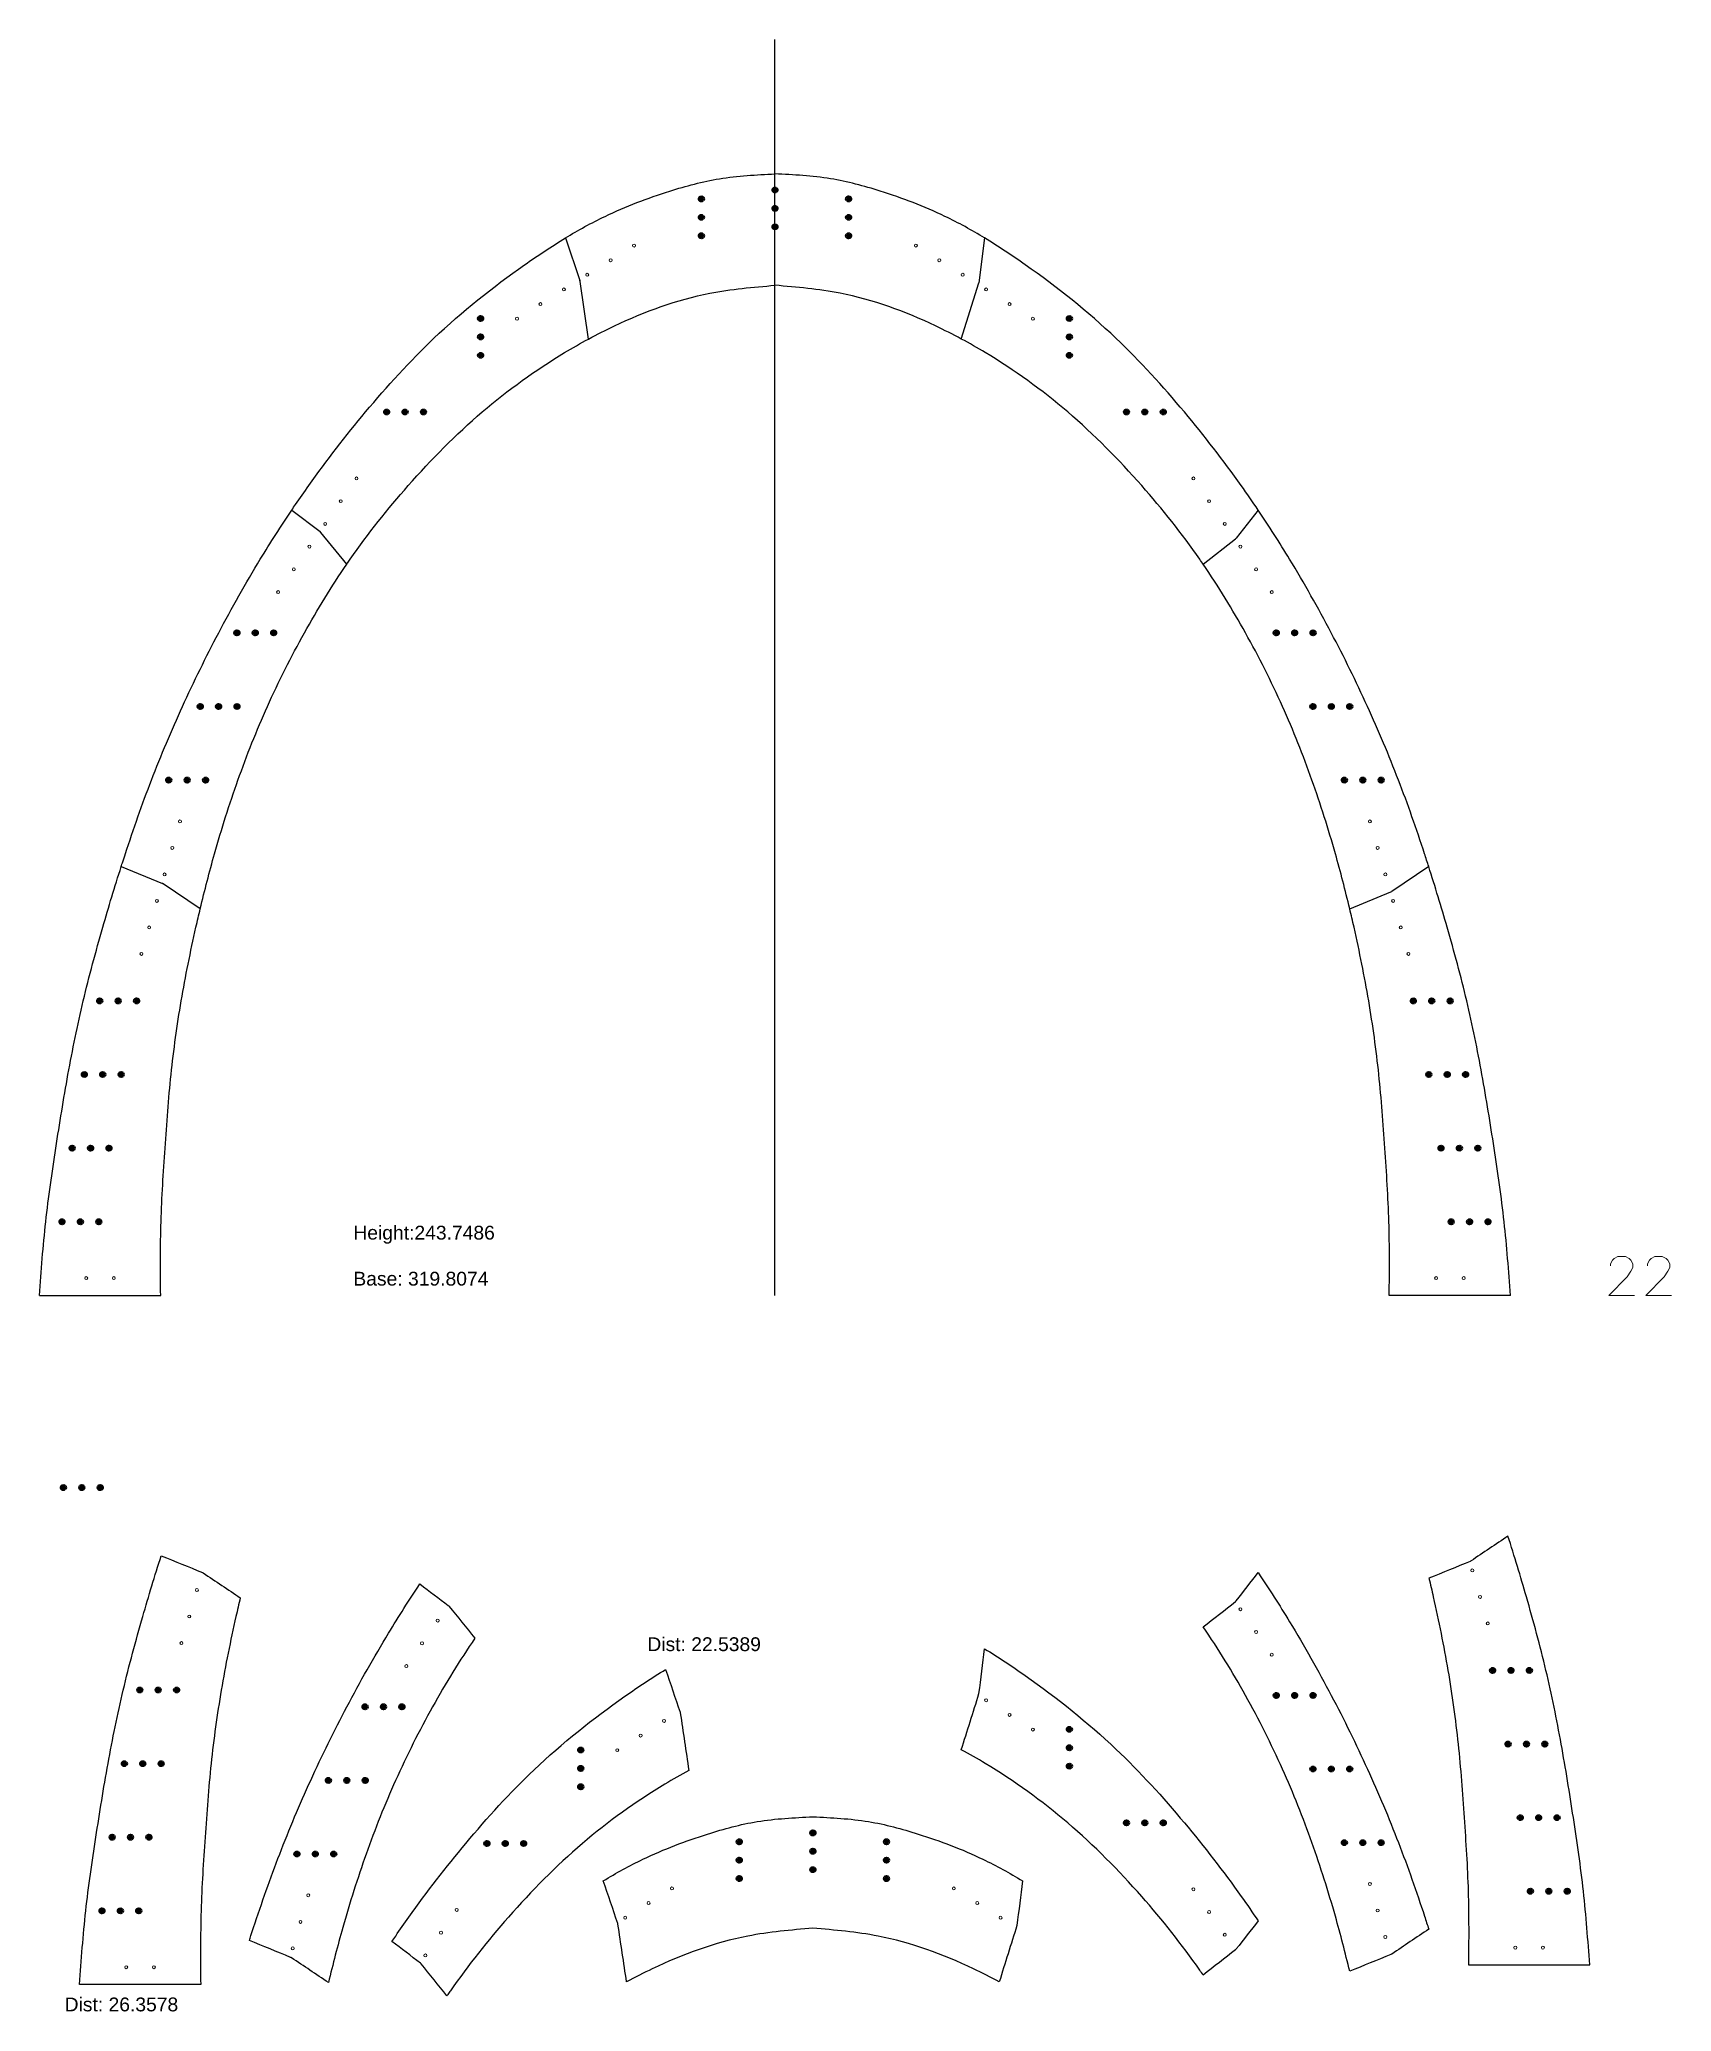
# Model space of a CAD drawing. Header units: inches. Extents: x 69 to 424, y 84 to 513.
import ezdxf

# ---------------------------------------------------------------- set-up
doc = ezdxf.new("R2010")
doc.units = ezdxf.units.IN
doc.header["$MEASUREMENT"] = 0
doc.header["$PDMODE"] = 32
doc.header["$PDSIZE"] = 1
for name, color, linetype, lineweight in [('Annotation', 7, 'Continuous', 9), ('Drilling', 3, 'Continuous', 13), ('Engrave', 4, 'Continuous', 50)]:
    doc.layers.add(name, color=color, linetype=linetype, lineweight=lineweight)
doc.styles.get("Standard").update_dxf_attribs({"font": 'Arial.ttf'})

# ---------------------------------------------------------------- blocks, each defined once
blk = doc.blocks.new('*U303')
at = {"layer": 'Engrave'}
blk.add_point((0, 0), dxfattribs=at)
blk = doc.blocks.new('*U304')
at = {"layer": 'Engrave', "color": 0, "linetype": 'ByBlock', "lineweight": -2, "transparency": 16777216}
for p in [(0, 0), (4, 0), (8, 0)]:
    blk.add_blockref('*U303', p, dxfattribs=at)
blk = doc.blocks.new('*U305')
at = {"layer": 'Engrave'}
blk.add_point((0, 0), dxfattribs=at)
blk = doc.blocks.new('*U306')
at = {"layer": 'Engrave', "color": 0, "linetype": 'ByBlock', "lineweight": -2, "transparency": 16777216}
for p in [(0, 0), (4, 0), (8, 0)]:
    blk.add_blockref('*U305', p, dxfattribs=at)
blk = doc.blocks.new('*U307')
at = {"layer": 'Engrave'}
blk.add_point((0, 0), dxfattribs=at)
blk = doc.blocks.new('*U308')
at = {"layer": 'Engrave', "color": 0, "linetype": 'ByBlock', "lineweight": -2, "transparency": 16777216}
for p in [(0, 0), (4, 0), (8, 0)]:
    blk.add_blockref('*U307', p, dxfattribs=at)
blk = doc.blocks.new('*U309')
at = {"layer": 'Engrave'}
blk.add_point((0, 0), dxfattribs=at)
blk = doc.blocks.new('*U310')
at = {"layer": 'Engrave', "color": 0, "linetype": 'ByBlock', "lineweight": -2, "transparency": 16777216}
for p in [(0, 0), (4, 0), (8, 0)]:
    blk.add_blockref('*U309', p, dxfattribs=at)
blk = doc.blocks.new('*U311')
at = {"layer": 'Engrave'}
blk.add_point((0, 0), dxfattribs=at)
blk = doc.blocks.new('*U312')
at = {"layer": 'Engrave', "color": 0, "linetype": 'ByBlock', "lineweight": -2, "transparency": 16777216}
for p in [(0, 0), (4, 0), (8, 0)]:
    blk.add_blockref('*U311', p, dxfattribs=at)
blk = doc.blocks.new('*U313')
at = {"layer": 'Engrave'}
blk.add_point((0, 0), dxfattribs=at)
blk = doc.blocks.new('*U314')
at = {"layer": 'Engrave', "color": 0, "linetype": 'ByBlock', "lineweight": -2, "transparency": 16777216}
for p in [(0, 0), (4, 0), (8, 0)]:
    blk.add_blockref('*U313', p, dxfattribs=at)
blk = doc.blocks.new('*U315')
at = {"layer": 'Engrave'}
blk.add_point((0, 0), dxfattribs=at)
blk = doc.blocks.new('*U316')
at = {"layer": 'Engrave', "color": 0, "linetype": 'ByBlock', "lineweight": -2, "transparency": 16777216}
for p in [(0, 0), (4, 0), (8, 0)]:
    blk.add_blockref('*U315', p, dxfattribs=at)
blk = doc.blocks.new('*U317')
at = {"layer": 'Engrave'}
blk.add_point((0, 0), dxfattribs=at)
blk = doc.blocks.new('*U318')
at = {"layer": 'Engrave', "color": 0, "linetype": 'ByBlock', "lineweight": -2, "transparency": 16777216}
for p in [(0, 0), (4, 0), (8, 0)]:
    blk.add_blockref('*U317', p, dxfattribs=at)
blk = doc.blocks.new('*U319')
at = {"layer": 'Engrave'}
blk.add_point((0, 0), dxfattribs=at)
blk = doc.blocks.new('*U320')
at = {"layer": 'Engrave', "color": 0, "linetype": 'ByBlock', "lineweight": -2, "transparency": 16777216}
for p in [(0, 0), (4, 0), (8, 0)]:
    blk.add_blockref('*U319', p, dxfattribs=at)
blk = doc.blocks.new('*U321')
at = {"layer": 'Engrave'}
blk.add_point((0, 0), dxfattribs=at)
blk = doc.blocks.new('*U322')
at = {"layer": 'Engrave', "color": 0, "linetype": 'ByBlock', "lineweight": -2, "transparency": 16777216}
for p in [(0, 0), (4, 0), (8, 0)]:
    blk.add_blockref('*U321', p, dxfattribs=at)
blk = doc.blocks.new('*U323')
at = {"layer": 'Engrave'}
blk.add_point((0, 0), dxfattribs=at)
blk = doc.blocks.new('*U324')
at = {"layer": 'Engrave', "color": 0, "linetype": 'ByBlock', "lineweight": -2, "transparency": 16777216}
for p in [(0, 0), (4, 0), (8, 0)]:
    blk.add_blockref('*U323', p, dxfattribs=at)
blk = doc.blocks.new('*U325')
at = {"layer": 'Engrave'}
blk.add_point((0, 0), dxfattribs=at)
blk = doc.blocks.new('*U326')
at = {"layer": 'Engrave', "color": 0, "linetype": 'ByBlock', "lineweight": -2, "transparency": 16777216}
for p in [(0, 0), (4, 0), (8, 0)]:
    blk.add_blockref('*U325', p, dxfattribs=at)
blk = doc.blocks.new('*U327')
at = {"layer": 'Engrave'}
blk.add_point((0, 0), dxfattribs=at)
blk = doc.blocks.new('*U328')
at = {"layer": 'Engrave', "color": 0, "linetype": 'ByBlock', "lineweight": -2, "transparency": 16777216}
for p in [(0, 0), (4, 0), (8, 0)]:
    blk.add_blockref('*U327', p, dxfattribs=at)
blk = doc.blocks.new('*U329')
at = {"layer": 'Engrave'}
blk.add_point((0, 0), dxfattribs=at)
blk = doc.blocks.new('*U330')
at = {"layer": 'Engrave', "color": 0, "linetype": 'ByBlock', "lineweight": -2, "transparency": 16777216}
for p in [(0, 0), (4, 0), (8, 0)]:
    blk.add_blockref('*U329', p, dxfattribs=at)
blk = doc.blocks.new('*U331')
at = {"layer": 'Engrave'}
blk.add_point((0, 0), dxfattribs=at)
blk = doc.blocks.new('*U332')
at = {"layer": 'Engrave', "color": 0, "linetype": 'ByBlock', "lineweight": -2, "transparency": 16777216}
for p in [(0, 0), (4, 0), (8, 0)]:
    blk.add_blockref('*U331', p, dxfattribs=at)
blk = doc.blocks.new('*U333')
at = {"layer": 'Engrave'}
blk.add_point((0, 0), dxfattribs=at)
blk = doc.blocks.new('*U334')
at = {"layer": 'Engrave', "color": 0, "linetype": 'ByBlock', "lineweight": -2, "transparency": 16777216}
for p in [(0, 0), (4, 0), (8, 0)]:
    blk.add_blockref('*U333', p, dxfattribs=at)
blk = doc.blocks.new('*U335')
at = {"layer": 'Engrave'}
blk.add_point((0, 0), dxfattribs=at)
blk = doc.blocks.new('*U336')
at = {"layer": 'Engrave', "color": 0, "linetype": 'ByBlock', "lineweight": -2, "transparency": 16777216}
for p in [(0, 0), (4, 0), (8, 0)]:
    blk.add_blockref('*U335', p, dxfattribs=at)
blk = doc.blocks.new('*U337')
at = {"layer": 'Engrave'}
blk.add_point((0, 0), dxfattribs=at)
blk = doc.blocks.new('*U338')
at = {"layer": 'Engrave', "color": 0, "linetype": 'ByBlock', "lineweight": -2, "transparency": 16777216}
for p in [(0, 0), (4, 0), (8, 0)]:
    blk.add_blockref('*U337', p, dxfattribs=at)
blk = doc.blocks.new('*U339')
at = {"layer": 'Engrave'}
blk.add_point((0, 0), dxfattribs=at)
blk = doc.blocks.new('*U340')
at = {"layer": 'Engrave', "color": 0, "linetype": 'ByBlock', "lineweight": -2, "transparency": 16777216}
for p in [(0, 0), (4, 0), (8, 0)]:
    blk.add_blockref('*U339', p, dxfattribs=at)
blk = doc.blocks.new('*U341')
at = {"layer": 'Engrave'}
blk.add_point((0, 0), dxfattribs=at)
blk = doc.blocks.new('*U342')
at = {"layer": 'Engrave', "color": 0, "linetype": 'ByBlock', "lineweight": -2, "transparency": 16777216}
for p in [(0, 0), (4, 0), (8, 0)]:
    blk.add_blockref('*U341', p, dxfattribs=at)
blk = doc.blocks.new('*U343')
at = {"layer": 'Engrave'}
blk.add_point((0, 0), dxfattribs=at)
blk = doc.blocks.new('*U344')
at = {"layer": 'Engrave', "color": 0, "linetype": 'ByBlock', "lineweight": -2, "transparency": 16777216}
for p in [(0, 0), (4, 0), (8, 0)]:
    blk.add_blockref('*U343', p, dxfattribs=at)
blk = doc.blocks.new('*U345')
at = {"layer": 'Engrave'}
blk.add_point((0, 0), dxfattribs=at)
blk = doc.blocks.new('*U346')
at = {"layer": 'Engrave', "color": 0, "linetype": 'ByBlock', "lineweight": -2, "transparency": 16777216}
for p in [(0, 0), (4, 0), (8, 0)]:
    blk.add_blockref('*U345', p, dxfattribs=at)
blk = doc.blocks.new('*U347')
at = {"layer": 'Engrave'}
blk.add_point((0, 0), dxfattribs=at)
blk = doc.blocks.new('*U348')
at = {"layer": 'Engrave', "color": 0, "linetype": 'ByBlock', "lineweight": -2, "transparency": 16777216}
for p in [(0, 0), (4, 0), (8, 0)]:
    blk.add_blockref('*U347', p, dxfattribs=at)
blk = doc.blocks.new('*U349')
at = {"layer": 'Engrave'}
blk.add_point((0, 0), dxfattribs=at)
blk = doc.blocks.new('*U350')
at = {"layer": 'Engrave', "color": 0, "linetype": 'ByBlock', "lineweight": -2, "transparency": 16777216}
for p in [(0, 0), (4, 0), (8, 0)]:
    blk.add_blockref('*U349', p, dxfattribs=at)
blk = doc.blocks.new('*U351')
at = {"layer": 'Engrave'}
blk.add_point((0, 0), dxfattribs=at)
blk = doc.blocks.new('*U352')
at = {"layer": 'Engrave', "color": 0, "linetype": 'ByBlock', "lineweight": -2, "transparency": 16777216}
for p in [(0, 0), (4, 0), (8, 0)]:
    blk.add_blockref('*U351', p, dxfattribs=at)
blk = doc.blocks.new('*U353')
at = {"layer": 'Engrave'}
blk.add_point((0, 0), dxfattribs=at)
blk = doc.blocks.new('*U354')
at = {"layer": 'Engrave', "color": 0, "linetype": 'ByBlock', "lineweight": -2, "transparency": 16777216}
for p in [(0, 0), (4, 0), (8, 0)]:
    blk.add_blockref('*U353', p, dxfattribs=at)
blk = doc.blocks.new('*U355')
at = {"layer": 'Engrave'}
blk.add_point((0, 0), dxfattribs=at)
blk = doc.blocks.new('*U356')
at = {"layer": 'Engrave', "color": 0, "linetype": 'ByBlock', "lineweight": -2, "transparency": 16777216}
for p in [(0, 0), (4, 0), (8, 0)]:
    blk.add_blockref('*U355', p, dxfattribs=at)
blk = doc.blocks.new('*U357')
at = {"layer": 'Engrave'}
blk.add_point((0, 0), dxfattribs=at)
blk = doc.blocks.new('*U358')
at = {"layer": 'Engrave', "color": 0, "linetype": 'ByBlock', "lineweight": -2, "transparency": 16777216}
for p in [(0, 0), (4, 0), (8, 0)]:
    blk.add_blockref('*U357', p, dxfattribs=at)
blk = doc.blocks.new('*U359')
at = {"layer": 'Engrave'}
blk.add_point((0, 0), dxfattribs=at)
blk = doc.blocks.new('*U360')
at = {"layer": 'Engrave', "color": 0, "linetype": 'ByBlock', "lineweight": -2, "transparency": 16777216}
for p in [(0, 0), (4, 0), (8, 0)]:
    blk.add_blockref('*U359', p, dxfattribs=at)
blk = doc.blocks.new('*U361')
at = {"layer": 'Engrave'}
blk.add_point((0, 0), dxfattribs=at)
blk = doc.blocks.new('*U362')
at = {"layer": 'Engrave', "color": 0, "linetype": 'ByBlock', "lineweight": -2, "transparency": 16777216}
for p in [(0, 0), (4, 0), (8, 0)]:
    blk.add_blockref('*U361', p, dxfattribs=at)
blk = doc.blocks.new('*U363')
at = {"layer": 'Engrave'}
blk.add_point((0, 0), dxfattribs=at)
blk = doc.blocks.new('*U364')
at = {"layer": 'Engrave', "color": 0, "linetype": 'ByBlock', "lineweight": -2, "transparency": 16777216}
for p in [(0, 0), (4, 0), (8, 0)]:
    blk.add_blockref('*U363', p, dxfattribs=at)
blk = doc.blocks.new('*U365')
at = {"layer": 'Engrave'}
blk.add_point((0, 0), dxfattribs=at)
blk = doc.blocks.new('*U366')
at = {"layer": 'Engrave', "color": 0, "linetype": 'ByBlock', "lineweight": -2, "transparency": 16777216}
for p in [(0, 0), (4, 0), (8, 0)]:
    blk.add_blockref('*U365', p, dxfattribs=at)
blk = doc.blocks.new('*U367')
at = {"layer": 'Engrave'}
blk.add_point((0, 0), dxfattribs=at)
blk = doc.blocks.new('*U368')
at = {"layer": 'Engrave', "color": 0, "linetype": 'ByBlock', "lineweight": -2, "transparency": 16777216}
for p in [(0, 0), (4, 0), (8, 0)]:
    blk.add_blockref('*U367', p, dxfattribs=at)
blk = doc.blocks.new('*U369')
at = {"layer": 'Engrave'}
blk.add_point((0, 0), dxfattribs=at)
blk = doc.blocks.new('*U370')
at = {"layer": 'Engrave', "color": 0, "linetype": 'ByBlock', "lineweight": -2, "transparency": 16777216}
for p in [(0, 0), (4, 0), (8, 0)]:
    blk.add_blockref('*U369', p, dxfattribs=at)
blk = doc.blocks.new('*U371')
at = {"layer": 'Engrave'}
blk.add_point((0, 0), dxfattribs=at)
blk = doc.blocks.new('*U372')
at = {"layer": 'Engrave', "color": 0, "linetype": 'ByBlock', "lineweight": -2, "transparency": 16777216}
for p in [(0, 0), (4, 0), (8, 0)]:
    blk.add_blockref('*U371', p, dxfattribs=at)
blk = doc.blocks.new('*U373')
at = {"layer": 'Engrave'}
blk.add_point((0, 0), dxfattribs=at)
blk = doc.blocks.new('*U374')
at = {"layer": 'Engrave', "color": 0, "linetype": 'ByBlock', "lineweight": -2, "transparency": 16777216}
for p in [(0, 0), (4, 0), (8, 0)]:
    blk.add_blockref('*U373', p, dxfattribs=at)
blk = doc.blocks.new('*U375')
at = {"layer": 'Engrave'}
blk.add_point((0, 0), dxfattribs=at)
blk = doc.blocks.new('*U376')
at = {"layer": 'Engrave', "color": 0, "linetype": 'ByBlock', "lineweight": -2, "transparency": 16777216}
for p in [(0, 0), (4, 0), (8, 0)]:
    blk.add_blockref('*U375', p, dxfattribs=at)
blk = doc.blocks.new('*U377')
at = {"layer": 'Engrave'}
blk.add_point((0, 0), dxfattribs=at)
blk = doc.blocks.new('*U378')
at = {"layer": 'Engrave', "color": 0, "linetype": 'ByBlock', "lineweight": -2, "transparency": 16777216}
for p in [(0, 0), (4, 0), (8, 0)]:
    blk.add_blockref('*U377', p, dxfattribs=at)
blk = doc.blocks.new('*U379')
at = {"layer": 'Engrave'}
blk.add_point((0, 0), dxfattribs=at)
blk = doc.blocks.new('*U380')
at = {"layer": 'Engrave', "color": 0, "linetype": 'ByBlock', "lineweight": -2, "transparency": 16777216}
for p in [(0, 0), (4, 0), (8, 0)]:
    blk.add_blockref('*U379', p, dxfattribs=at)
blk = doc.blocks.new('*U381')
at = {"layer": 'Engrave'}
blk.add_point((0, 0), dxfattribs=at)
blk = doc.blocks.new('*U382')
at = {"layer": 'Engrave', "color": 0, "linetype": 'ByBlock', "lineweight": -2, "transparency": 16777216}
for p in [(0, 0), (4, 0), (8, 0)]:
    blk.add_blockref('*U381', p, dxfattribs=at)
blk = doc.blocks.new('*U383')
at = {"layer": 'Engrave'}
blk.add_point((0, 0), dxfattribs=at)
blk = doc.blocks.new('*U384')
at = {"layer": 'Engrave', "color": 0, "linetype": 'ByBlock', "lineweight": -2, "transparency": 16777216}
for p in [(0, 0), (4, 0), (8, 0)]:
    blk.add_blockref('*U383', p, dxfattribs=at)
blk = doc.blocks.new('*U385')
at = {"layer": 'Engrave'}
blk.add_point((0, 0), dxfattribs=at)
blk = doc.blocks.new('*U386')
at = {"layer": 'Engrave', "color": 0, "linetype": 'ByBlock', "lineweight": -2, "transparency": 16777216}
for p in [(0, 0), (4, 0), (8, 0)]:
    blk.add_blockref('*U385', p, dxfattribs=at)
blk = doc.blocks.new('*U387')
at = {"layer": 'Engrave'}
blk.add_point((0, 0), dxfattribs=at)
blk = doc.blocks.new('*U388')
at = {"layer": 'Engrave', "color": 0, "linetype": 'ByBlock', "lineweight": -2, "transparency": 16777216}
for p in [(0, 0), (4, 0), (8, 0)]:
    blk.add_blockref('*U387', p, dxfattribs=at)

msp = doc.modelspace()

# ---------------------------------------------------------------- linework, layer by layer
for p, q in [((228.65, 240.12), (228.65, 513.1)), ((228.65, 240.12), (228.65, 513.1)), ((183.08, 469.95), (186.24, 460.67)), ((274.21, 469.95), (273, 460.23)), ((186.28, 460.5), (186.24, 460.67)), ((188.14, 447.99), (186.28, 460.5)), ((269.16, 447.99), (273, 460.23)), ((123.6, 410.81), (129.76, 406.12)), ((333.69, 410.81), (328.93, 404.71)), ((129.93, 405.95), (129.76, 406.12)), ((135.54, 399.02), (129.93, 405.95)), ((321.75, 399.02), (328.76, 404.54)), ((328.76, 404.54), (328.93, 404.71)), ((86.52, 333.31), (95.49, 329.67)), ((370.77, 333.31), (362.74, 327.91)), ((103.71, 324.16), (95.67, 329.57)), ((353.59, 324.16), (362.56, 327.81)), ((362.56, 327.81), (362.74, 327.91)), ((68.74, 240.12), (95.1, 240.12)), ((388.55, 240.12), (362.19, 240.12))]:
    msp.add_line(p, q)
for points, knots in [([(183.08, 469.95), (185.88, 471.65), (193.16, 475.67), (204.44, 479.91), (216.83, 483.3), (224.59, 483.68), (228.65, 483.87)], [84.059218, 84.059218, 84.059218, 84.059218, 93.881864, 108.980769, 120.100664, 132.235534, 132.235534, 132.235534, 132.235534]), ([(274.21, 469.95), (271.41, 471.65), (264.14, 475.67), (252.86, 479.91), (240.47, 483.3), (232.7, 483.68), (228.65, 483.87)], [265.784387, 265.784387, 265.784387, 265.784387, 275.607033, 290.705938, 301.825833, 313.960703, 313.960703, 313.960703, 313.960703]), ([(123.6, 410.81), (123.87, 411.21), (124.14, 411.6), (124.41, 412), (125.35, 413.38), (130.16, 420.29), (139.79, 432.71), (154.93, 449.42), (170.05, 461.45), (180.06, 468.12), (183.08, 469.95)], [0, 0, 0, 0, 1, 1, 1, 6.028724, 26.252191, 48.107632, 73.478702, 84.059218, 84.059218, 84.059218, 84.059218]), ([(333.69, 410.81), (332.49, 412.6), (327.43, 419.91), (317.51, 432.71), (302.37, 449.42), (287.24, 461.45), (277.23, 468.12), (274.21, 469.95)], [181.293948, 181.293948, 181.293948, 181.293948, 187.753894, 207.977361, 229.832801, 255.203871, 265.784387, 265.784387, 265.784387, 265.784387]), ([(188.14, 447.99), (189.98, 448.98), (198.37, 453.24), (211.84, 458.22), (223.89, 459.25), (228.65, 459.66)], [73.163651, 73.163651, 73.163651, 73.163651, 79.436358, 101.358764, 115.633008, 115.633008, 115.633008, 115.633008]), ([(269.16, 447.99), (267.32, 448.98), (258.93, 453.24), (245.45, 458.22), (233.4, 459.25), (228.65, 459.66)], [238.990081, 238.990081, 238.990081, 238.990081, 245.262788, 267.185194, 281.459439, 281.459439, 281.459439, 281.459439]), ([(135.54, 399.02), (135.6, 399.1), (135.67, 399.19), (135.73, 399.28), (135.92, 399.56), (139.98, 405.43), (149.14, 416.96), (164.43, 432.46), (178.25, 442.41), (186.38, 447.04), (188.14, 447.99)], [0, 0, 0, 0, 1, 1, 1, 2.02455, 22.39691, 45.085751, 67.158901, 73.163651, 73.163651, 73.163651, 73.163651]), ([(321.75, 399.02), (321.5, 399.39), (317.38, 405.34), (308.15, 416.96), (292.86, 432.46), (279.04, 442.41), (270.92, 447.04), (269.16, 447.99)], [166.503289, 166.503289, 166.503289, 166.503289, 167.85098, 188.22334, 210.912181, 232.985331, 238.990081, 238.990081, 238.990081, 238.990081]), ([(86.52, 333.31), (86.63, 333.67), (86.75, 334.02), (86.86, 334.37), (87.05, 334.96), (88.99, 340.92), (92.98, 352.31), (99.76, 368.34), (107.65, 384.37), (115.66, 398.57), (121.24, 407.3), (123.6, 410.81)], [0, 0, 0, 0, 1, 1, 1, 2.840841, 19.817102, 37.179185, 55.009061, 73.393313, 86.078253, 86.078253, 86.078253, 86.078253]), ([(370.77, 333.31), (370.47, 334.25), (368.43, 340.57), (364.31, 352.31), (357.54, 368.34), (349.65, 384.37), (341.63, 398.57), (336.05, 407.3), (333.69, 410.81)], [95.103859, 95.103859, 95.103859, 95.103859, 98.056536, 115.032798, 132.39488, 150.224756, 168.609008, 181.293948, 181.293948, 181.293948, 181.293948]), ([(103.71, 324.16), (104.66, 328.17), (107.09, 337.58), (111.77, 352.33), (118.15, 368.44), (126.08, 384.12), (132.25, 394.2), (135.54, 399.02)], [84.716406, 84.716406, 84.716406, 84.716406, 97.073729, 113.865607, 131.095175, 149.007471, 166.503289, 166.503289, 166.503289, 166.503289]), ([(353.59, 324.16), (352.63, 328.17), (350.2, 337.58), (345.52, 352.33), (339.14, 368.44), (331.21, 384.12), (325.05, 394.2), (321.75, 399.02)], [84.716406, 84.716406, 84.716406, 84.716406, 97.073729, 113.865607, 131.095175, 149.007471, 166.503289, 166.503289, 166.503289, 166.503289]), ([(68.74, 240.12), (69.14, 245.46), (69.93, 256.17), (72.28, 272.15), (74.85, 288.18), (78.11, 304.24), (82.2, 319.26), (85.12, 328.94), (86.52, 333.31)], [0, 0, 0, 0, 16.059409, 32.208717, 48.424621, 64.763905, 81.319735, 95.103859, 95.103859, 95.103859, 95.103859]), ([(388.55, 240.12), (388.15, 245.46), (387.36, 256.17), (385.01, 272.15), (382.45, 288.18), (379.19, 304.24), (375.1, 319.26), (372.17, 328.94), (370.77, 333.31)], [0, 0, 0, 0, 16.059409, 32.208717, 48.424621, 64.763905, 81.319735, 95.103859, 95.103859, 95.103859, 95.103859]), ([(95.1, 240.12), (95.06, 245.46), (94.99, 256.14), (96.04, 272.14), (97.19, 288.17), (99.42, 304.21), (101.85, 316.17), (103.39, 322.82), (103.71, 324.16)], [0.025129, 0.025129, 0.025129, 0.025129, 16.02534, 32.049261, 48.102662, 64.254647, 80.570354, 84.716406, 84.716406, 84.716406, 84.716406]), ([(362.19, 240.12), (362.23, 245.46), (362.31, 256.14), (361.25, 272.14), (360.1, 288.17), (357.87, 304.21), (355.45, 316.17), (353.91, 322.82), (353.59, 324.16)], [0.025129, 0.025129, 0.025129, 0.025129, 16.02534, 32.049261, 48.102662, 64.254647, 80.570354, 84.716406, 84.716406, 84.716406, 84.716406]), ([(388, 187.8), (389.4, 183.42), (392.33, 173.74), (396.42, 158.72), (399.68, 142.66), (402.24, 126.63), (404.59, 110.66), (405.38, 99.95), (405.78, 94.6), (397, 94.6), (388.21, 94.6), (379.42, 94.6), (379.46, 99.94), (379.54, 110.62), (378.48, 126.62), (377.33, 142.65), (375.1, 158.69), (372.68, 170.65), (371.14, 177.3), (370.82, 178.64), (373.81, 179.86), (376.8, 181.08), (379.79, 182.29), (379.85, 182.33), (379.91, 182.36), (379.97, 182.39), (382.65, 184.19), (385.33, 185.99), (388, 187.8)], [0, 0, 0, 0, 13.784124, 30.339953, 46.679238, 62.895142, 79.04445, 95.103859, 95.103859, 95.103859, 96.103859, 96.103859, 96.103859, 112.10407, 128.127991, 144.181392, 160.333376, 176.649084, 180.795136, 180.795136, 180.795136, 181.795136, 181.795136, 181.795136, 182.795136, 182.795136, 182.795136, 183.795136, 183.795136, 183.795136, 183.795136]), ([(112.41, 174.38), (109.73, 176.18), (107.05, 177.99), (104.37, 179.79), (104.31, 179.83), (104.25, 179.86), (104.19, 179.88), (101.2, 181.1), (98.21, 182.32), (95.22, 183.53), (93.82, 179.16), (90.9, 169.47), (86.81, 154.45), (83.55, 138.4), (80.98, 122.37), (78.63, 106.39), (77.84, 95.68), (77.44, 90.34), (86.23, 90.34), (95.01, 90.34), (103.8, 90.34), (103.76, 95.68), (103.69, 106.36), (104.74, 122.35), (105.89, 138.39), (108.12, 154.43), (110.55, 166.39), (112.09, 173.04), (112.41, 174.38)], [0, 0, 0, 0, 1, 1, 1, 1.205421, 1.205421, 1.205421, 2.205421, 2.205421, 2.205421, 15.989545, 32.545374, 48.884659, 65.100563, 81.249871, 97.30928, 97.30928, 97.30928, 98.30928, 98.30928, 98.30928, 114.30949, 130.333412, 146.386813, 162.538797, 178.854505, 183.000557, 183.000557, 183.000557, 183.000557]), ([(123.36, 96.24), (120.37, 97.46), (117.38, 98.67), (114.39, 99.89), (114.5, 100.24), (114.62, 100.59), (114.73, 100.95), (114.92, 101.53), (116.86, 107.5), (120.85, 118.88), (127.62, 134.91), (135.52, 150.94), (143.53, 165.14), (149.11, 173.88), (151.47, 177.39), (153.53, 175.82), (155.58, 174.26), (157.63, 172.7), (157.69, 172.64), (157.75, 172.58), (157.8, 172.53), (159.67, 170.22), (161.54, 167.9), (163.41, 165.59), (160.11, 160.78), (153.95, 150.69), (146.02, 135.01), (139.64, 118.9), (134.96, 104.15), (132.53, 94.74), (131.58, 90.74), (128.9, 92.54), (126.22, 94.34), (123.54, 96.14)], [0, 0, 0, 0, 1, 1, 1, 2, 2, 2, 3.840841, 20.817102, 38.179185, 56.009061, 74.393313, 87.078253, 87.078253, 87.078253, 88.078253, 88.078253, 88.078253, 89.078253, 89.078253, 89.078253, 90.078253, 90.078253, 90.078253, 107.574071, 125.486366, 142.715935, 159.507812, 171.865135, 171.865135, 171.865135, 172.865135, 172.865135, 172.865135, 172.865135]), ([(362.56, 96.85), (362.62, 96.89), (362.68, 96.92), (362.74, 96.95), (365.42, 98.75), (368.1, 100.56), (370.77, 102.36), (370.47, 103.29), (368.43, 109.61), (364.31, 121.35), (357.54, 137.38), (349.65, 153.41), (341.63, 167.61), (336.05, 176.35), (333.69, 179.85), (332.1, 177.82), (330.52, 175.79), (328.93, 173.75), (328.87, 173.7), (328.81, 173.64), (328.76, 173.58), (326.42, 171.74), (324.09, 169.9), (321.75, 168.06), (325.05, 163.25), (331.21, 153.16), (339.14, 137.48), (345.52, 121.37), (350.2, 106.62), (352.63, 97.21), (353.59, 93.21), (356.58, 94.42), (359.57, 95.64), (362.56, 96.85)], [0, 0, 0, 0, 1, 1, 1, 2, 2, 2, 4.952677, 21.928939, 39.291021, 57.120898, 75.505149, 88.190089, 88.190089, 88.190089, 89.190089, 89.190089, 89.190089, 90.190089, 90.190089, 90.190089, 91.190089, 91.190089, 91.190089, 108.685907, 126.598203, 143.827771, 160.619649, 172.976972, 172.976972, 172.976972, 173.976972, 173.976972, 173.976972, 173.976972]), ([(328.93, 98.06), (330.52, 100.09), (332.1, 102.13), (333.69, 104.16), (332.49, 105.95), (327.43, 113.26), (317.51, 126.06), (302.37, 142.77), (287.24, 154.8), (277.23, 161.47), (274.21, 163.3), (273.81, 160.06), (273.4, 156.82), (273, 153.58), (271.72, 149.5), (270.44, 145.42), (269.16, 141.34), (270.92, 140.39), (279.04, 135.75), (292.86, 125.81), (308.15, 110.3), (317.38, 98.69), (321.5, 92.73), (321.75, 92.36), (324.09, 94.21), (326.42, 96.05), (328.76, 97.89), (328.81, 97.95), (328.87, 98), (328.93, 98.06)], [0, 0, 0, 0, 1, 1, 1, 7.459946, 27.683413, 49.538853, 74.909923, 85.490439, 85.490439, 85.490439, 86.490439, 86.490439, 86.490439, 87.490439, 87.490439, 87.490439, 93.495189, 115.56834, 138.25718, 158.62954, 159.977232, 159.977232, 159.977232, 160.977232, 160.977232, 160.977232, 161.977232, 161.977232, 161.977232, 161.977232]), ([(208.02, 149.54), (206.97, 152.64), (205.92, 155.73), (204.87, 158.82), (201.85, 156.99), (191.84, 150.31), (176.71, 138.29), (161.57, 121.58), (151.95, 109.16), (147.14, 102.25), (146.19, 100.87), (145.92, 100.47), (145.66, 100.08), (145.39, 99.68), (147.44, 98.12), (149.49, 96.55), (151.55, 94.99), (151.6, 94.93), (151.66, 94.88), (151.72, 94.82), (153.59, 92.51), (155.46, 90.2), (157.33, 87.88), (157.39, 87.97), (157.45, 88.06), (157.51, 88.15), (157.71, 88.43), (161.77, 94.29), (170.93, 105.82), (186.22, 121.33), (200.04, 131.27), (208.16, 135.91), (209.92, 136.86), (209.3, 141.03), (208.69, 145.2), (208.07, 149.37), (208.05, 149.43), (208.04, 149.48), (208.02, 149.54)], [0, 0, 0, 0, 1, 1, 1, 11.580516, 36.951586, 58.807026, 79.030493, 84.059218, 84.059218, 84.059218, 85.059218, 85.059218, 85.059218, 86.059218, 86.059218, 86.059218, 87.059218, 87.059218, 87.059218, 88.059218, 88.059218, 88.059218, 89.059218, 89.059218, 89.059218, 90.083768, 110.456128, 133.144969, 155.218119, 161.222869, 161.222869, 161.222869, 162.222869, 162.222869, 162.222869, 163.222869, 163.222869, 163.222869, 163.222869]), ([(236.89, 126.79), (232.84, 126.59), (225.07, 126.22), (212.68, 122.83), (201.4, 118.59), (194.13, 114.57), (191.32, 112.87), (192.38, 109.78), (193.43, 106.69), (194.48, 103.59), (194.49, 103.53), (194.51, 103.48), (194.52, 103.42), (195.14, 99.25), (195.76, 95.08), (196.38, 90.91), (198.22, 91.9), (206.61, 96.16), (220.09, 101.13), (232.14, 102.17), (236.89, 102.57), (241.64, 102.17), (253.69, 101.13), (267.17, 96.16), (275.56, 91.9), (277.4, 90.91), (278.68, 94.99), (279.96, 99.07), (281.24, 103.15), (281.65, 106.39), (282.05, 109.63), (282.46, 112.87), (279.65, 114.57), (272.38, 118.59), (261.1, 122.83), (248.71, 126.22), (240.94, 126.59), (236.89, 126.79)], [0, 0, 0, 0, 12.13487, 23.254765, 38.35367, 48.176316, 48.176316, 48.176316, 49.176316, 49.176316, 49.176316, 50.176316, 50.176316, 50.176316, 51.176316, 51.176316, 51.176316, 57.449023, 79.371429, 93.645673, 93.645673, 93.645673, 107.919918, 129.842324, 136.115031, 136.115031, 136.115031, 137.115031, 137.115031, 137.115031, 138.115031, 138.115031, 138.115031, 147.937677, 163.036582, 174.156477, 186.291347, 186.291347, 186.291347, 186.291347])]:
    msp.add_open_spline(points, degree=3, knots=knots)
for points in [[(95.67, 329.57), (95.62, 329.61), (95.55, 329.64), (95.49, 329.67)], [(123.54, 96.14), (123.49, 96.18), (123.42, 96.21), (123.36, 96.24)]]:
    msp.add_open_spline(points, degree=3)
at = {"layer": 'Annotation'}
for points in [[(410.3, 246.55), (410.3, 246.96), (410.7, 247.76), (411.1, 248.16), (411.91, 248.56), (413.52, 248.56), (414.32, 248.16), (414.72, 247.76), (415.12, 246.96), (415.12, 246.15), (414.72, 245.35), (413.92, 244.14), (409.9, 240.12), (415.53, 240.12)], [(418.34, 246.55), (418.34, 246.96), (418.74, 247.76), (419.14, 248.16), (419.95, 248.56), (421.55, 248.56), (422.36, 248.16), (422.76, 247.76), (423.16, 246.96), (423.16, 246.15), (422.76, 245.35), (421.96, 244.14), (417.94, 240.12), (423.56, 240.12)]]:
    msp.add_lwpolyline(points, dxfattribs=at)
at = {"layer": 'Drilling'}
for centre in [(198.01, 468.3), (259.28, 468.3), (192.92, 465.12), (264.37, 465.12), (182.75, 458.76), (187.84, 461.94), (269.46, 461.94), (274.55, 458.76), (177.66, 455.58), (279.64, 455.58), (172.57, 452.4), (284.73, 452.4), (137.67, 417.68), (319.63, 417.68), (134.26, 412.74), (323.03, 412.74), (130.86, 407.8), (326.44, 407.8), (127.45, 402.86), (329.84, 402.86), (124.05, 397.92), (333.25, 397.92), (120.64, 392.98), (336.65, 392.98), (99.3, 343.14), (357.99, 343.14), (97.63, 337.38), (359.67, 337.38), (95.95, 331.62), (361.34, 331.62), (94.28, 325.86), (363.02, 325.86), (92.6, 320.1), (364.69, 320.1), (90.92, 314.34), (366.37, 314.34), (78.92, 243.87), (84.92, 243.87), (372.37, 243.87), (378.37, 243.87), (380.25, 180.34), (102.98, 176.08), (329.84, 171.9), (381.92, 174.58), (101.3, 170.32), (155.32, 169.43), (333.25, 166.96), (383.6, 168.82), (99.62, 164.55), (151.92, 164.49), (148.51, 159.55), (336.65, 162.02), (274.55, 152.11), (204.53, 147.63), (279.64, 148.93), (284.73, 145.75), (194.36, 141.27), (199.44, 144.45), (206.26, 111.22), (267.53, 111.22), (357.99, 112.18), (127.17, 109.72), (201.17, 108.04), (272.61, 108.04), (319.63, 111.03), (125.5, 103.95), (159.45, 106.54), (196.08, 104.86), (277.7, 104.86), (323.03, 106.09), (359.67, 106.42), (156.05, 101.6), (326.44, 101.15), (361.34, 100.66), (389.6, 98.35), (395.6, 98.35), (87.62, 94.09), (93.62, 94.09), (123.82, 98.19), (152.64, 96.66)]:
    msp.add_circle(centre, 0.323, dxfattribs=at)

# ---------------------------------------------------------------- block references
at = {"layer": 'Engrave', "xscale": -1, "rotation": 270}
for name, p in [('*U324', (228.65, 472.37)), ('*U320', (212.65, 470.44)), ('*U322', (164.65, 444.44)), ('*U362', (186.43, 133.31)), ('*U366', (220.89, 113.36)), ('*U368', (236.89, 115.29))]:
    msp.add_blockref(name, p, dxfattribs=at)
at = {"layer": 'Engrave', "rotation": 90.00000000000001}
for name, p in [('*U342', (244.65, 470.44)), ('*U344', (292.65, 444.44)), ('*U372', (292.65, 137.79)), ('*U370', (252.89, 113.36))]:
    msp.add_blockref(name, p, dxfattribs=at)
at = {"layer": 'Engrave', "xscale": -1}
for name, p in [('*U326', (152.23, 432.12)), ('*U318', (119.67, 384.12)), ('*U316', (111.7, 368.12)), ('*U314', (104.86, 352.12)), ('*U312', (89.86, 304.12)), ('*U310', (86.51, 288.12)), ('*U308', (83.86, 272.12)), ('*U306', (81.65, 256.12)), ('*U304', (81.96, 198.34)), ('*U354', (98.56, 154.34)), ('*U360', (147.54, 150.7)), ('*U352', (95.21, 138.34)), ('*U358', (139.57, 134.7)), ('*U350', (92.55, 122.34)), ('*U364', (174.02, 120.99)), ('*U356', (132.73, 118.7)), ('*U348', (90.34, 106.34))]:
    msp.add_blockref(name, p, dxfattribs=at)
at = {"layer": 'Engrave'}
for name, p in [('*U346', (305.06, 432.12)), ('*U340', (337.62, 384.12)), ('*U338', (345.6, 368.12)), ('*U336', (352.44, 352.12)), ('*U334', (367.43, 304.12)), ('*U332', (370.79, 288.12)), ('*U330', (373.44, 272.12)), ('*U328', (375.65, 256.12)), ('*U388', (384.66, 158.6)), ('*U380', (337.62, 153.17)), ('*U386', (388.02, 142.6)), ('*U378', (345.6, 137.17)), ('*U374', (305.06, 125.47)), ('*U384', (390.67, 126.6)), ('*U376', (352.44, 121.17)), ('*U382', (392.88, 110.6))]:
    msp.add_blockref(name, p, dxfattribs=at)

# ---------------------------------------------------------------- texts
at = {"layer": 'Annotation', "char_height": 3, "attachment_point": 1}
for s, insert in [('Height:243.7486\\P \\PBase: 319.8074', (136.99, 255.25)), ('Dist: 22.5389', (200.9, 165.8)), ('Dist: 26.3578 ', (74.22, 87.5))]:
    msp.add_mtext_dynamic_manual_height_columns(s, width=45.2102, gutter_width=1, heights=[0], dxfattribs=dict(at, insert=insert))

doc.saveas('drawing.dxf')
